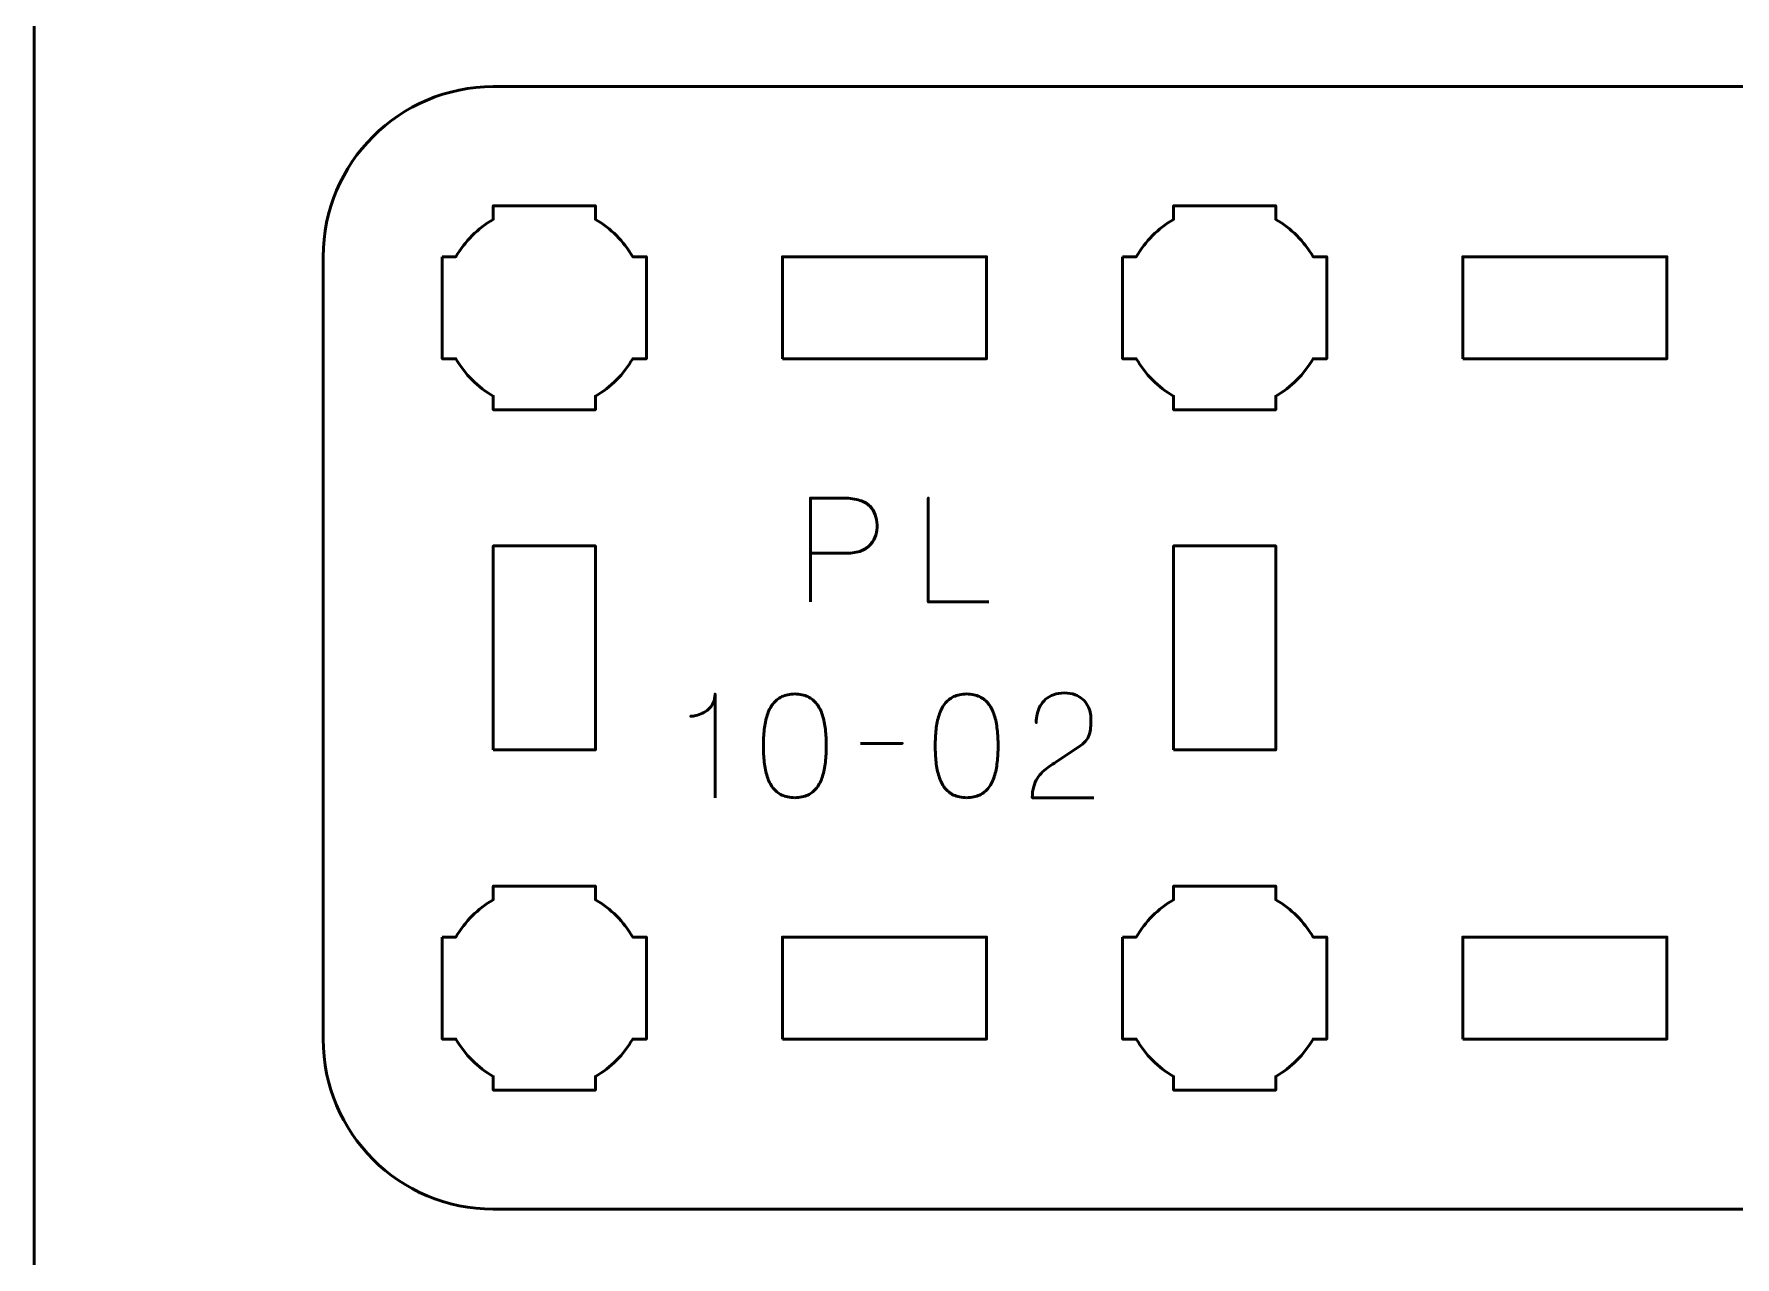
# Model space of a CAD drawing. Header units: centimetres. Extents: x -21 to 0, y -29.7 to 0.
# Drawn here: x -21 to -16, y -22.84 to -19.25 of the extents above; entities that cross this region are included whole.
import ezdxf

# ---------------------------------------------------------------- set-up
doc = ezdxf.new("R2010")
doc.units = ezdxf.units.CM
doc.header["$MEASUREMENT"] = 0
doc.layers.add('Layer 1', color=7, linetype='Continuous')

msp = doc.modelspace()

# ---------------------------------------------------------------- linework, layer by layer
at = {"layer": 'Layer 1', "lineweight": 53}
for points in [[(-18.80003, -20.20001), (-18.20003, -20.20001), (-18.20003, -19.90001), (-18.80003, -19.90001), (-18.80003, -20.20001)], [(-16.80003, -20.20001), (-16.20003, -20.20001), (-16.20003, -19.90001), (-16.80003, -19.90001), (-16.80003, -20.20001)], [(-19.65003, -21.35001), (-19.35003, -21.35001), (-19.35003, -20.75001), (-19.65003, -20.75001), (-19.65003, -21.35001)], [(-17.65003, -21.35001), (-17.35003, -21.35001), (-17.35003, -20.75001), (-17.65003, -20.75001), (-17.65003, -21.35001)], [(-18.80003, -22.20001), (-18.20003, -22.20001), (-18.20003, -21.90001), (-18.80003, -21.90001), (-18.80003, -22.20001)], [(-16.80003, -22.20001), (-16.20003, -22.20001), (-16.20003, -21.90001), (-16.80003, -21.90001), (-16.80003, -22.20001)]]:
    msp.add_lwpolyline(points, close=True, dxfattribs=at)
at = {"layer": 'Layer 1', "color": 1, "lineweight": 53}
msp.add_open_spline([(-21.00003, -29.19995), (-21.00003, -29.19995), (-21.00003, -5.89992), (-21.00003, -5.89992), (-21.00003, -5.89992), (-21.00003, -5.81709), (-20.93286, -5.74992), (-20.85003, -5.74992), (-20.85003, -5.74992), (-20.7672, -5.74992), (-20.70003, -5.68275), (-20.70003, -5.59992), (-20.70003, -5.59992), (-20.70003, -5.51709), (-20.7672, -5.44992), (-20.85003, -5.44992), (-20.85003, -5.44992), (-20.93286, -5.44992), (-21.00003, -5.38275), (-21.00003, -5.29992), (-21.00003, -5.29992), (-21.00003, -5.21709), (-20.93286, -5.14992), (-20.85003, -5.14992), (-20.85003, -5.14992), (-20.7672, -5.14992), (-20.70003, -5.08275), (-20.70003, -4.99992), (-20.70003, -4.99992), (-20.70003, -4.91709), (-20.7672, -4.84992), (-20.85003, -4.84992), (-20.85003, -4.84992), (-20.93286, -4.84992), (-21.00003, -4.78275), (-21.00003, -4.69992), (-21.00003, -4.69992), (-21.00003, -4.61709), (-20.93286, -4.54992), (-20.85003, -4.54992), (-20.85003, -4.54992), (-20.7672, -4.54992), (-20.70003, -4.48275), (-20.70003, -4.39992), (-20.70003, -4.39992), (-20.70003, -4.31709), (-20.7672, -4.24992), (-20.85003, -4.24992), (-20.85003, -4.24992), (-20.93286, -4.24992), (-21.00003, -4.18275), (-21.00003, -4.09992), (-21.00003, -4.09992), (-21.00003, -4.01709), (-20.93286, -3.94992), (-20.85003, -3.94992), (-20.85003, -3.94992), (-20.7672, -3.94992), (-20.70003, -3.88275), (-20.70003, -3.79992), (-20.70003, -3.79992), (-20.70003, -3.71709), (-20.7672, -3.64992), (-20.85003, -3.64992), (-20.85003, -3.64992), (-20.93286, -3.64992), (-21.00003, -3.58275), (-21.00003, -3.49992), (-21.00003, -3.49992), (-21.00003, -3.41709), (-20.93286, -3.34992), (-20.85003, -3.34992), (-20.85003, -3.34992), (-20.7672, -3.34992), (-20.70003, -3.28275), (-20.70003, -3.19992), (-20.70003, -3.19992), (-20.70003, -3.11709), (-20.7672, -3.04992), (-20.85003, -3.04992), (-20.85003, -3.04992), (-20.93286, -3.04992), (-21.00003, -2.98275), (-21.00003, -2.89992), (-21.00003, -2.89992), (-21.00003, -2.81709), (-20.93286, -2.74992), (-20.85003, -2.74992), (-20.85003, -2.74992), (-20.7672, -2.74992), (-20.70003, -2.68275), (-20.70003, -2.59992), (-20.70003, -2.59992), (-20.70003, -2.51709), (-20.7672, -2.44992), (-20.85003, -2.44992), (-20.85003, -2.44992), (-20.93286, -2.44992), (-21.00003, -2.38275), (-21.00003, -2.29992), (-21.00003, -2.29992), (-21.00003, -2.21709), (-20.93286, -2.14992), (-20.85003, -2.14992), (-20.85003, -2.14992), (-20.7672, -2.14992), (-20.70003, -2.08275), (-20.70003, -1.99992), (-20.70003, -1.99992), (-20.70003, -1.91709), (-20.7672, -1.84992), (-20.85003, -1.84992), (-20.85003, -1.84992), (-20.93286, -1.84992), (-21.00003, -1.78275), (-21.00003, -1.69992), (-21.00003, -1.69992), (-21.00003, -1.61709), (-20.93286, -1.54992), (-20.85003, -1.54992), (-20.85003, -1.54992), (-20.7672, -1.54992), (-20.70003, -1.48275), (-20.70003, -1.39992), (-20.70003, -1.39992), (-20.70003, -1.31709), (-20.7672, -1.24992), (-20.85003, -1.24992), (-20.85003, -1.24992), (-20.93286, -1.24992), (-21.00003, -1.18275), (-21.00003, -1.09992), (-21.00003, -1.09992), (-21.00003, -1.09992), (-21.00003, -0.49992), (-21.00003, -0.49992), (-21.00003, -0.49992), (-21.00003, -0.22295), (-20.77694, 0.00004), (-20.49994, 0.00004), (-20.49994, 0.00004), (-20.49994, 0.00004), (-0.50008, 0.00004), (-0.50008, 0.00004), (-0.50008, 0.00004), (-0.22294, 0.00004), (0.00002, -0.22295), (0.00002, -0.49992), (0.00002, -0.49992), (0.00002, -0.49992), (0.00002, -29.19995), (0.00002, -29.19995), (0.00002, -29.19995), (0.00002, -29.47695), (-0.22294, -29.70004), (-0.50008, -29.70004), (-0.50008, -29.70004), (-0.50008, -29.70004), (-20.49994, -29.70004), (-20.49994, -29.70004), (-20.49994, -29.70004), (-20.77694, -29.70004), (-21.00003, -29.47695), (-21.00003, -29.19995)], degree=3, knots=[0, 0, 0, 0, 0.0243902, 0.0243902, 0.0243902, 0.0243902, 0.0487805, 0.0487805, 0.0487805, 0.0487805, 0.0731707, 0.0731707, 0.0731707, 0.0731707, 0.097561, 0.097561, 0.097561, 0.097561, 0.1219512, 0.1219512, 0.1219512, 0.1219512, 0.1463415, 0.1463415, 0.1463415, 0.1463415, 0.1707317, 0.1707317, 0.1707317, 0.1707317, 0.195122, 0.195122, 0.195122, 0.195122, 0.2195122, 0.2195122, 0.2195122, 0.2195122, 0.2439024, 0.2439024, 0.2439024, 0.2439024, 0.2682927, 0.2682927, 0.2682927, 0.2682927, 0.2926829, 0.2926829, 0.2926829, 0.2926829, 0.3170732, 0.3170732, 0.3170732, 0.3170732, 0.3414634, 0.3414634, 0.3414634, 0.3414634, 0.3658537, 0.3658537, 0.3658537, 0.3658537, 0.3902439, 0.3902439, 0.3902439, 0.3902439, 0.4146341, 0.4146341, 0.4146341, 0.4146341, 0.4390244, 0.4390244, 0.4390244, 0.4390244, 0.4634146, 0.4634146, 0.4634146, 0.4634146, 0.4878049, 0.4878049, 0.4878049, 0.4878049, 0.5121951, 0.5121951, 0.5121951, 0.5121951, 0.5365854, 0.5365854, 0.5365854, 0.5365854, 0.5609756, 0.5609756, 0.5609756, 0.5609756, 0.5853659, 0.5853659, 0.5853659, 0.5853659, 0.6097561, 0.6097561, 0.6097561, 0.6097561, 0.6341463, 0.6341463, 0.6341463, 0.6341463, 0.6585366, 0.6585366, 0.6585366, 0.6585366, 0.6829268, 0.6829268, 0.6829268, 0.6829268, 0.7073171, 0.7073171, 0.7073171, 0.7073171, 0.7317073, 0.7317073, 0.7317073, 0.7317073, 0.7560976, 0.7560976, 0.7560976, 0.7560976, 0.7804878, 0.7804878, 0.7804878, 0.7804878, 0.804878, 0.804878, 0.804878, 0.804878, 0.8292683, 0.8292683, 0.8292683, 0.8292683, 0.8536585, 0.8536585, 0.8536585, 0.8536585, 0.8780488, 0.8780488, 0.8780488, 0.8780488, 0.902439, 0.902439, 0.902439, 0.902439, 0.9268293, 0.9268293, 0.9268293, 0.9268293, 0.9512195, 0.9512195, 0.9512195, 0.9512195, 0.9756098, 0.9756098, 0.9756098, 0.9756098, 1, 1, 1, 1], dxfattribs=at)
at = {"layer": 'Layer 1', "color": 3, "lineweight": 53}
msp.add_open_spline([(-20.15003, -22.20001), (-20.15003, -22.20001), (-20.15003, -19.90001), (-20.15003, -19.90001), (-20.15003, -19.90001), (-20.15003, -19.62392), (-19.92612, -19.40001), (-19.65003, -19.40001), (-19.65003, -19.40001), (-19.65003, -19.40001), (-1.35003, -19.40001), (-1.35003, -19.40001), (-1.35003, -19.40001), (-1.07394, -19.40001), (-0.85003, -19.62392), (-0.85003, -19.90001), (-0.85003, -19.90001), (-0.85003, -19.90001), (-0.85003, -22.20001), (-0.85003, -22.20001), (-0.85003, -22.20001), (-0.85003, -22.4761), (-1.07394, -22.70001), (-1.35003, -22.70001), (-1.35003, -22.70001), (-1.35003, -22.70001), (-19.65003, -22.70001), (-19.65003, -22.70001), (-19.65003, -22.70001), (-19.92612, -22.70001), (-20.15003, -22.4761), (-20.15003, -22.20001)], degree=3, knots=[0, 0, 0, 0, 0.125, 0.125, 0.125, 0.125, 0.25, 0.25, 0.25, 0.25, 0.375, 0.375, 0.375, 0.375, 0.5, 0.5, 0.5, 0.5, 0.625, 0.625, 0.625, 0.625, 0.75, 0.75, 0.75, 0.75, 0.875, 0.875, 0.875, 0.875, 1, 1, 1, 1], dxfattribs=at)
at = {"layer": 'Layer 1', "lineweight": 53}
for points in [[(-19.80003, -19.90001), (-19.80003, -19.90001), (-19.75988, -19.90001), (-19.75988, -19.90001), (-19.75988, -19.90001), (-19.73353, -19.85448), (-19.69556, -19.81651), (-19.65003, -19.79016), (-19.65003, -19.79016), (-19.65003, -19.79016), (-19.65003, -19.75001), (-19.65003, -19.75001), (-19.65003, -19.75001), (-19.65003, -19.75001), (-19.50003, -19.75001), (-19.50003, -19.75001), (-19.50003, -19.75001), (-19.50003, -19.75001), (-19.35003, -19.75001), (-19.35003, -19.75001), (-19.35003, -19.75001), (-19.35003, -19.75001), (-19.35003, -19.79016), (-19.35003, -19.79016), (-19.35003, -19.79016), (-19.3045, -19.81651), (-19.26653, -19.85448), (-19.24018, -19.90001), (-19.24018, -19.90001), (-19.24018, -19.90001), (-19.20003, -19.90001), (-19.20003, -19.90001), (-19.20003, -19.90001), (-19.20003, -19.90001), (-19.20003, -20.05001), (-19.20003, -20.05001), (-19.20003, -20.05001), (-19.20003, -20.05001), (-19.20003, -20.20001), (-19.20003, -20.20001), (-19.20003, -20.20001), (-19.20003, -20.20001), (-19.24018, -20.20001), (-19.24018, -20.20001), (-19.24018, -20.20001), (-19.26653, -20.24554), (-19.3045, -20.28351), (-19.35003, -20.30986), (-19.35003, -20.30986), (-19.35003, -20.30986), (-19.35003, -20.35001), (-19.35003, -20.35001), (-19.35003, -20.35001), (-19.35003, -20.35001), (-19.50003, -20.35001), (-19.50003, -20.35001), (-19.50003, -20.35001), (-19.50003, -20.35001), (-19.65003, -20.35001), (-19.65003, -20.35001), (-19.65003, -20.35001), (-19.65003, -20.35001), (-19.65003, -20.30986), (-19.65003, -20.30986), (-19.65003, -20.30986), (-19.69556, -20.28351), (-19.73353, -20.24554), (-19.75988, -20.20001), (-19.75988, -20.20001), (-19.75988, -20.20001), (-19.80003, -20.20001), (-19.80003, -20.20001), (-19.80003, -20.20001), (-19.80003, -20.20001), (-19.80003, -20.05001), (-19.80003, -20.05001), (-19.80003, -20.05001), (-19.80003, -20.05001), (-19.80003, -19.90001), (-19.80003, -19.90001)], [(-17.80003, -19.90001), (-17.80003, -19.90001), (-17.75988, -19.90001), (-17.75988, -19.90001), (-17.75988, -19.90001), (-17.73353, -19.85448), (-17.69556, -19.81651), (-17.65003, -19.79016), (-17.65003, -19.79016), (-17.65003, -19.79016), (-17.65003, -19.75001), (-17.65003, -19.75001), (-17.65003, -19.75001), (-17.65003, -19.75001), (-17.50003, -19.75001), (-17.50003, -19.75001), (-17.50003, -19.75001), (-17.50003, -19.75001), (-17.35003, -19.75001), (-17.35003, -19.75001), (-17.35003, -19.75001), (-17.35003, -19.75001), (-17.35003, -19.79016), (-17.35003, -19.79016), (-17.35003, -19.79016), (-17.3045, -19.81651), (-17.26653, -19.85448), (-17.24018, -19.90001), (-17.24018, -19.90001), (-17.24018, -19.90001), (-17.20003, -19.90001), (-17.20003, -19.90001), (-17.20003, -19.90001), (-17.20003, -19.90001), (-17.20003, -20.05001), (-17.20003, -20.05001), (-17.20003, -20.05001), (-17.20003, -20.05001), (-17.20003, -20.20001), (-17.20003, -20.20001), (-17.20003, -20.20001), (-17.20003, -20.20001), (-17.24018, -20.20001), (-17.24018, -20.20001), (-17.24018, -20.20001), (-17.26653, -20.24554), (-17.3045, -20.28351), (-17.35003, -20.30986), (-17.35003, -20.30986), (-17.35003, -20.30986), (-17.35003, -20.35001), (-17.35003, -20.35001), (-17.35003, -20.35001), (-17.35003, -20.35001), (-17.50003, -20.35001), (-17.50003, -20.35001), (-17.50003, -20.35001), (-17.50003, -20.35001), (-17.65003, -20.35001), (-17.65003, -20.35001), (-17.65003, -20.35001), (-17.65003, -20.35001), (-17.65003, -20.30986), (-17.65003, -20.30986), (-17.65003, -20.30986), (-17.69556, -20.28351), (-17.73353, -20.24554), (-17.75988, -20.20001), (-17.75988, -20.20001), (-17.75988, -20.20001), (-17.80003, -20.20001), (-17.80003, -20.20001), (-17.80003, -20.20001), (-17.80003, -20.20001), (-17.80003, -20.05001), (-17.80003, -20.05001), (-17.80003, -20.05001), (-17.80003, -20.05001), (-17.80003, -19.90001), (-17.80003, -19.90001)], [(-19.80003, -21.90001), (-19.80003, -21.90001), (-19.75988, -21.90001), (-19.75988, -21.90001), (-19.75988, -21.90001), (-19.73353, -21.85448), (-19.69556, -21.81651), (-19.65003, -21.79016), (-19.65003, -21.79016), (-19.65003, -21.79016), (-19.65003, -21.75001), (-19.65003, -21.75001), (-19.65003, -21.75001), (-19.65003, -21.75001), (-19.50003, -21.75001), (-19.50003, -21.75001), (-19.50003, -21.75001), (-19.50003, -21.75001), (-19.35003, -21.75001), (-19.35003, -21.75001), (-19.35003, -21.75001), (-19.35003, -21.75001), (-19.35003, -21.79016), (-19.35003, -21.79016), (-19.35003, -21.79016), (-19.3045, -21.81651), (-19.26653, -21.85448), (-19.24018, -21.90001), (-19.24018, -21.90001), (-19.24018, -21.90001), (-19.20003, -21.90001), (-19.20003, -21.90001), (-19.20003, -21.90001), (-19.20003, -21.90001), (-19.20003, -22.05001), (-19.20003, -22.05001), (-19.20003, -22.05001), (-19.20003, -22.05001), (-19.20003, -22.20001), (-19.20003, -22.20001), (-19.20003, -22.20001), (-19.20003, -22.20001), (-19.24018, -22.20001), (-19.24018, -22.20001), (-19.24018, -22.20001), (-19.26653, -22.24554), (-19.3045, -22.28351), (-19.35003, -22.30986), (-19.35003, -22.30986), (-19.35003, -22.30986), (-19.35003, -22.35001), (-19.35003, -22.35001), (-19.35003, -22.35001), (-19.35003, -22.35001), (-19.50003, -22.35001), (-19.50003, -22.35001), (-19.50003, -22.35001), (-19.50003, -22.35001), (-19.65003, -22.35001), (-19.65003, -22.35001), (-19.65003, -22.35001), (-19.65003, -22.35001), (-19.65003, -22.30986), (-19.65003, -22.30986), (-19.65003, -22.30986), (-19.69556, -22.28351), (-19.73353, -22.24554), (-19.75988, -22.20001), (-19.75988, -22.20001), (-19.75988, -22.20001), (-19.80003, -22.20001), (-19.80003, -22.20001), (-19.80003, -22.20001), (-19.80003, -22.20001), (-19.80003, -22.05001), (-19.80003, -22.05001), (-19.80003, -22.05001), (-19.80003, -22.05001), (-19.80003, -21.90001), (-19.80003, -21.90001)], [(-17.80003, -21.90001), (-17.80003, -21.90001), (-17.75988, -21.90001), (-17.75988, -21.90001), (-17.75988, -21.90001), (-17.73353, -21.85448), (-17.69556, -21.81651), (-17.65003, -21.79016), (-17.65003, -21.79016), (-17.65003, -21.79016), (-17.65003, -21.75001), (-17.65003, -21.75001), (-17.65003, -21.75001), (-17.65003, -21.75001), (-17.50003, -21.75001), (-17.50003, -21.75001), (-17.50003, -21.75001), (-17.50003, -21.75001), (-17.35003, -21.75001), (-17.35003, -21.75001), (-17.35003, -21.75001), (-17.35003, -21.75001), (-17.35003, -21.79016), (-17.35003, -21.79016), (-17.35003, -21.79016), (-17.3045, -21.81651), (-17.26653, -21.85448), (-17.24018, -21.90001), (-17.24018, -21.90001), (-17.24018, -21.90001), (-17.20003, -21.90001), (-17.20003, -21.90001), (-17.20003, -21.90001), (-17.20003, -21.90001), (-17.20003, -22.05001), (-17.20003, -22.05001), (-17.20003, -22.05001), (-17.20003, -22.05001), (-17.20003, -22.20001), (-17.20003, -22.20001), (-17.20003, -22.20001), (-17.20003, -22.20001), (-17.24018, -22.20001), (-17.24018, -22.20001), (-17.24018, -22.20001), (-17.26653, -22.24554), (-17.3045, -22.28351), (-17.35003, -22.30986), (-17.35003, -22.30986), (-17.35003, -22.30986), (-17.35003, -22.35001), (-17.35003, -22.35001), (-17.35003, -22.35001), (-17.35003, -22.35001), (-17.50003, -22.35001), (-17.50003, -22.35001), (-17.50003, -22.35001), (-17.50003, -22.35001), (-17.65003, -22.35001), (-17.65003, -22.35001), (-17.65003, -22.35001), (-17.65003, -22.35001), (-17.65003, -22.30986), (-17.65003, -22.30986), (-17.65003, -22.30986), (-17.69556, -22.28351), (-17.73353, -22.24554), (-17.75988, -22.20001), (-17.75988, -22.20001), (-17.75988, -22.20001), (-17.80003, -22.20001), (-17.80003, -22.20001), (-17.80003, -22.20001), (-17.80003, -22.20001), (-17.80003, -22.05001), (-17.80003, -22.05001), (-17.80003, -22.05001), (-17.80003, -22.05001), (-17.80003, -21.90001), (-17.80003, -21.90001)]]:
    msp.add_open_spline(points, degree=3, knots=[0, 0, 0, 0, 0.05, 0.05, 0.05, 0.05, 0.1, 0.1, 0.1, 0.1, 0.15, 0.15, 0.15, 0.15, 0.2, 0.2, 0.2, 0.2, 0.25, 0.25, 0.25, 0.25, 0.3, 0.3, 0.3, 0.3, 0.35, 0.35, 0.35, 0.35, 0.4, 0.4, 0.4, 0.4, 0.45, 0.45, 0.45, 0.45, 0.5, 0.5, 0.5, 0.5, 0.55, 0.55, 0.55, 0.55, 0.6, 0.6, 0.6, 0.6, 0.65, 0.65, 0.65, 0.65, 0.7, 0.7, 0.7, 0.7, 0.75, 0.75, 0.75, 0.75, 0.8, 0.8, 0.8, 0.8, 0.85, 0.85, 0.85, 0.85, 0.9, 0.9, 0.9, 0.9, 0.95, 0.95, 0.95, 0.95, 1, 1, 1, 1], dxfattribs=at)
at = {"layer": 'Layer 1', "color": 5, "lineweight": 53}
for points, knots in [([(-18.71762, -20.91495), (-18.71762, -20.91495), (-18.71762, -20.60973), (-18.71762, -20.60973), (-18.71762, -20.60973), (-18.71762, -20.60973), (-18.62025, -20.60973), (-18.62025, -20.60973), (-18.62025, -20.60973), (-18.60078, -20.6098), (-18.58477, -20.61199), (-18.57214, -20.61622), (-18.57214, -20.61622), (-18.55958, -20.62038), (-18.5497, -20.62617), (-18.54257, -20.63351), (-18.54257, -20.63351), (-18.53545, -20.64077), (-18.53037, -20.6491), (-18.52726, -20.65848), (-18.52726, -20.65848), (-18.52423, -20.66787), (-18.52247, -20.67767), (-18.52204, -20.68805), (-18.52204, -20.68805), (-18.52155, -20.69842), (-18.52275, -20.70858), (-18.52557, -20.71845), (-18.52557, -20.71845), (-18.52846, -20.72833), (-18.53333, -20.73729), (-18.54032, -20.74534), (-18.54032, -20.74534), (-18.54723, -20.75338), (-18.55661, -20.7598), (-18.5684, -20.76453), (-18.5684, -20.76453), (-18.58018, -20.76932), (-18.59478, -20.77172), (-18.61221, -20.77186), (-18.61221, -20.77186), (-18.61221, -20.77186), (-18.71762, -20.77186), (-18.71762, -20.77186), (-18.71762, -20.77186), (-18.71762, -20.77186), (-18.61221, -20.77186), (-18.61221, -20.77186), (-18.61221, -20.77186), (-18.59514, -20.77172), (-18.58067, -20.76932), (-18.56896, -20.76453), (-18.56896, -20.76453), (-18.55718, -20.7598), (-18.54779, -20.75338), (-18.54074, -20.74534), (-18.54074, -20.74534), (-18.53375, -20.73729), (-18.52874, -20.72833), (-18.52578, -20.71845), (-18.52578, -20.71845), (-18.52282, -20.70858), (-18.52155, -20.69842), (-18.52204, -20.68805), (-18.52204, -20.68805), (-18.52247, -20.67767), (-18.52423, -20.66787), (-18.5274, -20.65848), (-18.5274, -20.65848), (-18.53051, -20.6491), (-18.53573, -20.64077), (-18.54286, -20.63351), (-18.54286, -20.63351), (-18.55005, -20.62617), (-18.55993, -20.62038), (-18.57249, -20.61622), (-18.57249, -20.61622), (-18.58512, -20.61199), (-18.60099, -20.6098), (-18.62025, -20.60973), (-18.62025, -20.60973), (-18.62025, -20.60973), (-18.71762, -20.60973), (-18.71762, -20.60973), (-18.71762, -20.60973), (-18.71762, -20.60973), (-18.71762, -20.91495), (-18.71762, -20.91495)], [0, 0, 0, 0, 0.0454545, 0.0454545, 0.0454545, 0.0454545, 0.0909091, 0.0909091, 0.0909091, 0.0909091, 0.1363636, 0.1363636, 0.1363636, 0.1363636, 0.1818182, 0.1818182, 0.1818182, 0.1818182, 0.2272727, 0.2272727, 0.2272727, 0.2272727, 0.2727273, 0.2727273, 0.2727273, 0.2727273, 0.3181818, 0.3181818, 0.3181818, 0.3181818, 0.3636364, 0.3636364, 0.3636364, 0.3636364, 0.4090909, 0.4090909, 0.4090909, 0.4090909, 0.4545455, 0.4545455, 0.4545455, 0.4545455, 0.5, 0.5, 0.5, 0.5, 0.5454545, 0.5454545, 0.5454545, 0.5454545, 0.5909091, 0.5909091, 0.5909091, 0.5909091, 0.6363636, 0.6363636, 0.6363636, 0.6363636, 0.6818182, 0.6818182, 0.6818182, 0.6818182, 0.7272727, 0.7272727, 0.7272727, 0.7272727, 0.7727273, 0.7727273, 0.7727273, 0.7727273, 0.8181818, 0.8181818, 0.8181818, 0.8181818, 0.8636364, 0.8636364, 0.8636364, 0.8636364, 0.9090909, 0.9090909, 0.9090909, 0.9090909, 0.9545455, 0.9545455, 0.9545455, 0.9545455, 1, 1, 1, 1]), ([(-18.19312, -20.91495), (-18.19312, -20.91495), (-18.37134, -20.91495), (-18.37134, -20.91495), (-18.37134, -20.91495), (-18.37134, -20.91495), (-18.37134, -20.60973), (-18.37134, -20.60973), (-18.37134, -20.60973), (-18.37134, -20.60973), (-18.37134, -20.91495), (-18.37134, -20.91495), (-18.37134, -20.91495), (-18.37134, -20.91495), (-18.19312, -20.91495), (-18.19312, -20.91495)], [0, 0, 0, 0, 0.25, 0.25, 0.25, 0.25, 0.5, 0.5, 0.5, 0.5, 0.75, 0.75, 0.75, 0.75, 1, 1, 1, 1]), ([(-18.99807, -21.49026), (-18.99807, -21.49026), (-18.99807, -21.18504), (-18.99807, -21.18504), (-18.99807, -21.18504), (-18.99814, -21.19541), (-18.99998, -21.2043), (-19.00351, -21.21171), (-19.00351, -21.21171), (-19.00696, -21.21919), (-19.01155, -21.22533), (-19.01719, -21.23026), (-19.01719, -21.23026), (-19.02284, -21.2352), (-19.02891, -21.23915), (-19.0354, -21.24212), (-19.0354, -21.24212), (-19.04189, -21.24501), (-19.04817, -21.2472), (-19.05424, -21.24854), (-19.05424, -21.24854), (-19.06037, -21.24995), (-19.0656, -21.2508), (-19.07004, -21.25108), (-19.07004, -21.25108), (-19.0656, -21.2508), (-19.06037, -21.24995), (-19.05424, -21.24854), (-19.05424, -21.24854), (-19.04817, -21.2472), (-19.04189, -21.24501), (-19.0354, -21.24212), (-19.0354, -21.24212), (-19.02891, -21.23915), (-19.02284, -21.2352), (-19.01719, -21.23026), (-19.01719, -21.23026), (-19.01155, -21.22533), (-19.00696, -21.21919), (-19.00351, -21.21171), (-19.00351, -21.21171), (-18.99998, -21.2043), (-18.99814, -21.19541), (-18.99807, -21.18504), (-18.99807, -21.18504), (-18.99807, -21.18504), (-18.99807, -21.49026), (-18.99807, -21.49026)], [0, 0, 0, 0, 0.0833333, 0.0833333, 0.0833333, 0.0833333, 0.1666667, 0.1666667, 0.1666667, 0.1666667, 0.25, 0.25, 0.25, 0.25, 0.3333333, 0.3333333, 0.3333333, 0.3333333, 0.4166667, 0.4166667, 0.4166667, 0.4166667, 0.5, 0.5, 0.5, 0.5, 0.5833333, 0.5833333, 0.5833333, 0.5833333, 0.6666667, 0.6666667, 0.6666667, 0.6666667, 0.75, 0.75, 0.75, 0.75, 0.8333333, 0.8333333, 0.8333333, 0.8333333, 0.9166667, 0.9166667, 0.9166667, 0.9166667, 1, 1, 1, 1]), ([(-18.76355, -21.49026), (-18.74874, -21.49019), (-18.73597, -21.48758), (-18.72531, -21.4825), (-18.72531, -21.4825), (-18.71473, -21.47742), (-18.70591, -21.47015), (-18.69886, -21.46091), (-18.69886, -21.46091), (-18.69187, -21.4516), (-18.68637, -21.44059), (-18.68228, -21.42789), (-18.68228, -21.42789), (-18.67825, -21.41519), (-18.67536, -21.40129), (-18.67374, -21.38605), (-18.67374, -21.38605), (-18.67204, -21.37081), (-18.6712, -21.35479), (-18.67127, -21.33786), (-18.67127, -21.33786), (-18.6712, -21.321), (-18.67204, -21.30498), (-18.67374, -21.28981), (-18.67374, -21.28981), (-18.67536, -21.27464), (-18.67825, -21.26067), (-18.68228, -21.24797), (-18.68228, -21.24797), (-18.68637, -21.23534), (-18.69187, -21.22434), (-18.69886, -21.21495), (-18.69886, -21.21495), (-18.70591, -21.20564), (-18.71473, -21.19837), (-18.72531, -21.19329), (-18.72531, -21.19329), (-18.73597, -21.18814), (-18.74874, -21.18553), (-18.76355, -21.18546), (-18.76355, -21.18546), (-18.77837, -21.18553), (-18.79114, -21.18814), (-18.8018, -21.19329), (-18.8018, -21.19329), (-18.81238, -21.19837), (-18.8212, -21.20564), (-18.82825, -21.21495), (-18.82825, -21.21495), (-18.83524, -21.22434), (-18.84074, -21.23534), (-18.84483, -21.24797), (-18.84483, -21.24797), (-18.84886, -21.26067), (-18.85175, -21.27464), (-18.85337, -21.28981), (-18.85337, -21.28981), (-18.85506, -21.30498), (-18.85591, -21.321), (-18.85584, -21.33786), (-18.85584, -21.33786), (-18.85591, -21.35479), (-18.85506, -21.37081), (-18.85337, -21.38605), (-18.85337, -21.38605), (-18.85175, -21.40129), (-18.84886, -21.41519), (-18.84483, -21.42789), (-18.84483, -21.42789), (-18.84074, -21.44059), (-18.83524, -21.4516), (-18.82825, -21.46091), (-18.82825, -21.46091), (-18.8212, -21.47015), (-18.81238, -21.47742), (-18.8018, -21.4825), (-18.8018, -21.4825), (-18.79114, -21.48758), (-18.77837, -21.49019), (-18.76355, -21.49026)], [0, 0, 0, 0, 0.05, 0.05, 0.05, 0.05, 0.1, 0.1, 0.1, 0.1, 0.15, 0.15, 0.15, 0.15, 0.2, 0.2, 0.2, 0.2, 0.25, 0.25, 0.25, 0.25, 0.3, 0.3, 0.3, 0.3, 0.35, 0.35, 0.35, 0.35, 0.4, 0.4, 0.4, 0.4, 0.45, 0.45, 0.45, 0.45, 0.5, 0.5, 0.5, 0.5, 0.55, 0.55, 0.55, 0.55, 0.6, 0.6, 0.6, 0.6, 0.65, 0.65, 0.65, 0.65, 0.7, 0.7, 0.7, 0.7, 0.75, 0.75, 0.75, 0.75, 0.8, 0.8, 0.8, 0.8, 0.85, 0.85, 0.85, 0.85, 0.9, 0.9, 0.9, 0.9, 0.95, 0.95, 0.95, 0.95, 1, 1, 1, 1]), ([(-18.76355, -21.49026), (-18.74874, -21.49019), (-18.73597, -21.48758), (-18.72531, -21.4825), (-18.72531, -21.4825), (-18.71473, -21.47742), (-18.70591, -21.47015), (-18.69886, -21.46091), (-18.69886, -21.46091), (-18.69187, -21.4516), (-18.68637, -21.44059), (-18.68228, -21.42789), (-18.68228, -21.42789), (-18.67825, -21.41519), (-18.67536, -21.40129), (-18.67374, -21.38605), (-18.67374, -21.38605), (-18.67204, -21.37081), (-18.6712, -21.35479), (-18.67127, -21.33786), (-18.67127, -21.33786), (-18.6712, -21.321), (-18.67204, -21.30498), (-18.67374, -21.28981), (-18.67374, -21.28981), (-18.67536, -21.27464), (-18.67825, -21.26067), (-18.68228, -21.24797), (-18.68228, -21.24797), (-18.68637, -21.23534), (-18.69187, -21.22434), (-18.69886, -21.21495), (-18.69886, -21.21495), (-18.70591, -21.20564), (-18.71473, -21.19837), (-18.72531, -21.19329), (-18.72531, -21.19329), (-18.73597, -21.18814), (-18.74874, -21.18553), (-18.76355, -21.18546), (-18.76355, -21.18546), (-18.77837, -21.18553), (-18.79114, -21.18814), (-18.8018, -21.19329), (-18.8018, -21.19329), (-18.81238, -21.19837), (-18.8212, -21.20564), (-18.82825, -21.21495), (-18.82825, -21.21495), (-18.83524, -21.22434), (-18.84074, -21.23534), (-18.84483, -21.24797), (-18.84483, -21.24797), (-18.84886, -21.26067), (-18.85175, -21.27464), (-18.85337, -21.28981), (-18.85337, -21.28981), (-18.85506, -21.30498), (-18.85591, -21.321), (-18.85584, -21.33786), (-18.85584, -21.33786), (-18.85591, -21.35479), (-18.85506, -21.37081), (-18.85337, -21.38605), (-18.85337, -21.38605), (-18.85175, -21.40129), (-18.84886, -21.41519), (-18.84483, -21.42789), (-18.84483, -21.42789), (-18.84074, -21.44059), (-18.83524, -21.4516), (-18.82825, -21.46091), (-18.82825, -21.46091), (-18.8212, -21.47015), (-18.81238, -21.47742), (-18.8018, -21.4825), (-18.8018, -21.4825), (-18.79114, -21.48758), (-18.77837, -21.49019), (-18.76355, -21.49026)], [0, 0, 0, 0, 0.05, 0.05, 0.05, 0.05, 0.1, 0.1, 0.1, 0.1, 0.15, 0.15, 0.15, 0.15, 0.2, 0.2, 0.2, 0.2, 0.25, 0.25, 0.25, 0.25, 0.3, 0.3, 0.3, 0.3, 0.35, 0.35, 0.35, 0.35, 0.4, 0.4, 0.4, 0.4, 0.45, 0.45, 0.45, 0.45, 0.5, 0.5, 0.5, 0.5, 0.55, 0.55, 0.55, 0.55, 0.6, 0.6, 0.6, 0.6, 0.65, 0.65, 0.65, 0.65, 0.7, 0.7, 0.7, 0.7, 0.75, 0.75, 0.75, 0.75, 0.8, 0.8, 0.8, 0.8, 0.85, 0.85, 0.85, 0.85, 0.9, 0.9, 0.9, 0.9, 0.95, 0.95, 0.95, 0.95, 1, 1, 1, 1]), ([(-18.25852, -21.49026), (-18.24371, -21.49019), (-18.23094, -21.48758), (-18.22028, -21.4825), (-18.22028, -21.4825), (-18.2097, -21.47742), (-18.20088, -21.47015), (-18.19383, -21.46091), (-18.19383, -21.46091), (-18.18684, -21.4516), (-18.18134, -21.44059), (-18.17725, -21.42789), (-18.17725, -21.42789), (-18.17322, -21.41519), (-18.17033, -21.40129), (-18.16871, -21.38605), (-18.16871, -21.38605), (-18.16701, -21.37081), (-18.16617, -21.35479), (-18.16624, -21.33786), (-18.16624, -21.33786), (-18.16617, -21.321), (-18.16701, -21.30498), (-18.16871, -21.28981), (-18.16871, -21.28981), (-18.17033, -21.27464), (-18.17322, -21.26067), (-18.17725, -21.24797), (-18.17725, -21.24797), (-18.18134, -21.23534), (-18.18684, -21.22434), (-18.19383, -21.21495), (-18.19383, -21.21495), (-18.20088, -21.20564), (-18.2097, -21.19837), (-18.22028, -21.19329), (-18.22028, -21.19329), (-18.23094, -21.18814), (-18.24371, -21.18553), (-18.25852, -21.18546), (-18.25852, -21.18546), (-18.27334, -21.18553), (-18.28611, -21.18814), (-18.29677, -21.19329), (-18.29677, -21.19329), (-18.30735, -21.19837), (-18.31617, -21.20564), (-18.32322, -21.21495), (-18.32322, -21.21495), (-18.33021, -21.22434), (-18.33571, -21.23534), (-18.3398, -21.24797), (-18.3398, -21.24797), (-18.34383, -21.26067), (-18.34672, -21.27464), (-18.34834, -21.28981), (-18.34834, -21.28981), (-18.35003, -21.30498), (-18.35088, -21.321), (-18.35081, -21.33786), (-18.35081, -21.33786), (-18.35088, -21.35479), (-18.35003, -21.37081), (-18.34834, -21.38605), (-18.34834, -21.38605), (-18.34672, -21.40129), (-18.34383, -21.41519), (-18.3398, -21.42789), (-18.3398, -21.42789), (-18.33571, -21.44059), (-18.33021, -21.4516), (-18.32322, -21.46091), (-18.32322, -21.46091), (-18.31617, -21.47015), (-18.30735, -21.47742), (-18.29677, -21.4825), (-18.29677, -21.4825), (-18.28611, -21.48758), (-18.27334, -21.49019), (-18.25852, -21.49026)], [0, 0, 0, 0, 0.05, 0.05, 0.05, 0.05, 0.1, 0.1, 0.1, 0.1, 0.15, 0.15, 0.15, 0.15, 0.2, 0.2, 0.2, 0.2, 0.25, 0.25, 0.25, 0.25, 0.3, 0.3, 0.3, 0.3, 0.35, 0.35, 0.35, 0.35, 0.4, 0.4, 0.4, 0.4, 0.45, 0.45, 0.45, 0.45, 0.5, 0.5, 0.5, 0.5, 0.55, 0.55, 0.55, 0.55, 0.6, 0.6, 0.6, 0.6, 0.65, 0.65, 0.65, 0.65, 0.7, 0.7, 0.7, 0.7, 0.75, 0.75, 0.75, 0.75, 0.8, 0.8, 0.8, 0.8, 0.85, 0.85, 0.85, 0.85, 0.9, 0.9, 0.9, 0.9, 0.95, 0.95, 0.95, 0.95, 1, 1, 1, 1]), ([(-18.25852, -21.49026), (-18.24371, -21.49019), (-18.23094, -21.48758), (-18.22028, -21.4825), (-18.22028, -21.4825), (-18.2097, -21.47742), (-18.20088, -21.47015), (-18.19383, -21.46091), (-18.19383, -21.46091), (-18.18684, -21.4516), (-18.18134, -21.44059), (-18.17725, -21.42789), (-18.17725, -21.42789), (-18.17322, -21.41519), (-18.17033, -21.40129), (-18.16871, -21.38605), (-18.16871, -21.38605), (-18.16701, -21.37081), (-18.16617, -21.35479), (-18.16624, -21.33786), (-18.16624, -21.33786), (-18.16617, -21.321), (-18.16701, -21.30498), (-18.16871, -21.28981), (-18.16871, -21.28981), (-18.17033, -21.27464), (-18.17322, -21.26067), (-18.17725, -21.24797), (-18.17725, -21.24797), (-18.18134, -21.23534), (-18.18684, -21.22434), (-18.19383, -21.21495), (-18.19383, -21.21495), (-18.20088, -21.20564), (-18.2097, -21.19837), (-18.22028, -21.19329), (-18.22028, -21.19329), (-18.23094, -21.18814), (-18.24371, -21.18553), (-18.25852, -21.18546), (-18.25852, -21.18546), (-18.27334, -21.18553), (-18.28611, -21.18814), (-18.29677, -21.19329), (-18.29677, -21.19329), (-18.30735, -21.19837), (-18.31617, -21.20564), (-18.32322, -21.21495), (-18.32322, -21.21495), (-18.33021, -21.22434), (-18.33571, -21.23534), (-18.3398, -21.24797), (-18.3398, -21.24797), (-18.34383, -21.26067), (-18.34672, -21.27464), (-18.34834, -21.28981), (-18.34834, -21.28981), (-18.35003, -21.30498), (-18.35088, -21.321), (-18.35081, -21.33786), (-18.35081, -21.33786), (-18.35088, -21.35479), (-18.35003, -21.37081), (-18.34834, -21.38605), (-18.34834, -21.38605), (-18.34672, -21.40129), (-18.34383, -21.41519), (-18.3398, -21.42789), (-18.3398, -21.42789), (-18.33571, -21.44059), (-18.33021, -21.4516), (-18.32322, -21.46091), (-18.32322, -21.46091), (-18.31617, -21.47015), (-18.30735, -21.47742), (-18.29677, -21.4825), (-18.29677, -21.4825), (-18.28611, -21.48758), (-18.27334, -21.49019), (-18.25852, -21.49026)], [0, 0, 0, 0, 0.05, 0.05, 0.05, 0.05, 0.1, 0.1, 0.1, 0.1, 0.15, 0.15, 0.15, 0.15, 0.2, 0.2, 0.2, 0.2, 0.25, 0.25, 0.25, 0.25, 0.3, 0.3, 0.3, 0.3, 0.35, 0.35, 0.35, 0.35, 0.4, 0.4, 0.4, 0.4, 0.45, 0.45, 0.45, 0.45, 0.5, 0.5, 0.5, 0.5, 0.55, 0.55, 0.55, 0.55, 0.6, 0.6, 0.6, 0.6, 0.65, 0.65, 0.65, 0.65, 0.7, 0.7, 0.7, 0.7, 0.75, 0.75, 0.75, 0.75, 0.8, 0.8, 0.8, 0.8, 0.85, 0.85, 0.85, 0.85, 0.9, 0.9, 0.9, 0.9, 0.95, 0.95, 0.95, 0.95, 1, 1, 1, 1]), ([(-17.8843, -21.49026), (-17.8843, -21.49026), (-18.06591, -21.49026), (-18.06591, -21.49026), (-18.06591, -21.49026), (-18.06556, -21.47798), (-18.06401, -21.46712), (-18.06139, -21.4578), (-18.06139, -21.4578), (-18.05871, -21.44849), (-18.05512, -21.44031), (-18.05067, -21.43325), (-18.05067, -21.43325), (-18.04615, -21.4262), (-18.041, -21.41992), (-18.03515, -21.41441), (-18.03515, -21.41441), (-18.02929, -21.40884), (-18.02301, -21.40376), (-18.01624, -21.39896), (-18.01624, -21.39896), (-18.00947, -21.39423), (-18.00248, -21.38951), (-17.99521, -21.38485), (-17.99521, -21.38485), (-17.99521, -21.38485), (-17.92282, -21.33659), (-17.92282, -21.33659), (-17.92282, -21.33659), (-17.91542, -21.33137), (-17.90963, -21.32566), (-17.90554, -21.31952), (-17.90554, -21.31952), (-17.90138, -21.31338), (-17.89848, -21.30689), (-17.89672, -21.30004), (-17.89672, -21.30004), (-17.89503, -21.29327), (-17.89397, -21.28629), (-17.89362, -21.27923), (-17.89362, -21.27923), (-17.89326, -21.2721), (-17.89312, -21.26498), (-17.89319, -21.25785), (-17.89319, -21.25785), (-17.89319, -21.252), (-17.89397, -21.24572), (-17.89552, -21.23894), (-17.89552, -21.23894), (-17.89714, -21.23224), (-17.89968, -21.22554), (-17.90328, -21.21891), (-17.90328, -21.21891), (-17.90688, -21.21227), (-17.91168, -21.20621), (-17.91767, -21.2007), (-17.91767, -21.2007), (-17.92367, -21.19527), (-17.93108, -21.1909), (-17.9399, -21.18758), (-17.9399, -21.18758), (-17.94872, -21.18426), (-17.95909, -21.18257), (-17.97108, -21.1825), (-17.97108, -21.1825), (-17.98315, -21.18257), (-17.9938, -21.18426), (-18.00298, -21.18751), (-18.00298, -21.18751), (-18.01215, -21.19075), (-18.01998, -21.19527), (-18.02647, -21.20098), (-18.02647, -21.20098), (-18.03296, -21.2067), (-18.03818, -21.21333), (-18.04227, -21.22074), (-18.04227, -21.22074), (-18.04637, -21.22815), (-18.04933, -21.23605), (-18.05123, -21.24438), (-18.05123, -21.24438), (-18.05314, -21.2527), (-18.05406, -21.26117), (-18.05406, -21.26971), (-18.05406, -21.26971), (-18.05406, -21.26117), (-18.05314, -21.2527), (-18.05123, -21.24438), (-18.05123, -21.24438), (-18.04933, -21.23605), (-18.04637, -21.22815), (-18.04227, -21.22074), (-18.04227, -21.22074), (-18.03818, -21.21333), (-18.03296, -21.2067), (-18.02647, -21.20098), (-18.02647, -21.20098), (-18.01998, -21.19527), (-18.01215, -21.19075), (-18.00298, -21.18751), (-18.00298, -21.18751), (-17.9938, -21.18426), (-17.98315, -21.18257), (-17.97108, -21.1825), (-17.97108, -21.1825), (-17.95909, -21.18257), (-17.94872, -21.18426), (-17.9399, -21.18758), (-17.9399, -21.18758), (-17.93108, -21.1909), (-17.92367, -21.19527), (-17.91767, -21.2007), (-17.91767, -21.2007), (-17.91168, -21.20621), (-17.90688, -21.21227), (-17.90328, -21.21891), (-17.90328, -21.21891), (-17.89968, -21.22554), (-17.89714, -21.23224), (-17.89552, -21.23894), (-17.89552, -21.23894), (-17.89397, -21.24572), (-17.89319, -21.252), (-17.89319, -21.25785), (-17.89319, -21.25785), (-17.89312, -21.26498), (-17.89326, -21.2721), (-17.89362, -21.27923), (-17.89362, -21.27923), (-17.89397, -21.28629), (-17.89503, -21.29327), (-17.89672, -21.30004), (-17.89672, -21.30004), (-17.89848, -21.30689), (-17.90138, -21.31338), (-17.90554, -21.31952), (-17.90554, -21.31952), (-17.90963, -21.32566), (-17.91542, -21.33137), (-17.92282, -21.33659), (-17.92282, -21.33659), (-17.92282, -21.33659), (-17.99521, -21.38485), (-17.99521, -21.38485), (-17.99521, -21.38485), (-18.00248, -21.38951), (-18.00947, -21.39423), (-18.01624, -21.39896), (-18.01624, -21.39896), (-18.02301, -21.40376), (-18.02929, -21.40884), (-18.03515, -21.41441), (-18.03515, -21.41441), (-18.041, -21.41992), (-18.04615, -21.4262), (-18.05067, -21.43325), (-18.05067, -21.43325), (-18.05512, -21.44031), (-18.05871, -21.44849), (-18.06139, -21.4578), (-18.06139, -21.4578), (-18.06401, -21.46712), (-18.06556, -21.47798), (-18.06591, -21.49026), (-18.06591, -21.49026), (-18.06591, -21.49026), (-17.8843, -21.49026), (-17.8843, -21.49026)], [0, 0, 0, 0, 0.0238095, 0.0238095, 0.0238095, 0.0238095, 0.047619, 0.047619, 0.047619, 0.047619, 0.0714286, 0.0714286, 0.0714286, 0.0714286, 0.0952381, 0.0952381, 0.0952381, 0.0952381, 0.1190476, 0.1190476, 0.1190476, 0.1190476, 0.1428571, 0.1428571, 0.1428571, 0.1428571, 0.1666667, 0.1666667, 0.1666667, 0.1666667, 0.1904762, 0.1904762, 0.1904762, 0.1904762, 0.2142857, 0.2142857, 0.2142857, 0.2142857, 0.2380952, 0.2380952, 0.2380952, 0.2380952, 0.2619048, 0.2619048, 0.2619048, 0.2619048, 0.2857143, 0.2857143, 0.2857143, 0.2857143, 0.3095238, 0.3095238, 0.3095238, 0.3095238, 0.3333333, 0.3333333, 0.3333333, 0.3333333, 0.3571429, 0.3571429, 0.3571429, 0.3571429, 0.3809524, 0.3809524, 0.3809524, 0.3809524, 0.4047619, 0.4047619, 0.4047619, 0.4047619, 0.4285714, 0.4285714, 0.4285714, 0.4285714, 0.452381, 0.452381, 0.452381, 0.452381, 0.4761905, 0.4761905, 0.4761905, 0.4761905, 0.5, 0.5, 0.5, 0.5, 0.5238095, 0.5238095, 0.5238095, 0.5238095, 0.547619, 0.547619, 0.547619, 0.547619, 0.5714286, 0.5714286, 0.5714286, 0.5714286, 0.5952381, 0.5952381, 0.5952381, 0.5952381, 0.6190476, 0.6190476, 0.6190476, 0.6190476, 0.6428571, 0.6428571, 0.6428571, 0.6428571, 0.6666667, 0.6666667, 0.6666667, 0.6666667, 0.6904762, 0.6904762, 0.6904762, 0.6904762, 0.7142857, 0.7142857, 0.7142857, 0.7142857, 0.7380952, 0.7380952, 0.7380952, 0.7380952, 0.7619048, 0.7619048, 0.7619048, 0.7619048, 0.7857143, 0.7857143, 0.7857143, 0.7857143, 0.8095238, 0.8095238, 0.8095238, 0.8095238, 0.8333333, 0.8333333, 0.8333333, 0.8333333, 0.8571429, 0.8571429, 0.8571429, 0.8571429, 0.8809524, 0.8809524, 0.8809524, 0.8809524, 0.9047619, 0.9047619, 0.9047619, 0.9047619, 0.9285714, 0.9285714, 0.9285714, 0.9285714, 0.952381, 0.952381, 0.952381, 0.952381, 0.9761905, 0.9761905, 0.9761905, 0.9761905, 1, 1, 1, 1]), ([(-18.57094, -21.33066), (-18.57094, -21.33066), (-18.44775, -21.33066), (-18.44775, -21.33066), (-18.44775, -21.33066), (-18.44775, -21.33066), (-18.57094, -21.33066), (-18.57094, -21.33066)], [0, 0, 0, 0, 0.5, 0.5, 0.5, 0.5, 1, 1, 1, 1])]:
    msp.add_open_spline(points, degree=3, knots=knots, dxfattribs=at)

doc.saveas('drawing.dxf')
